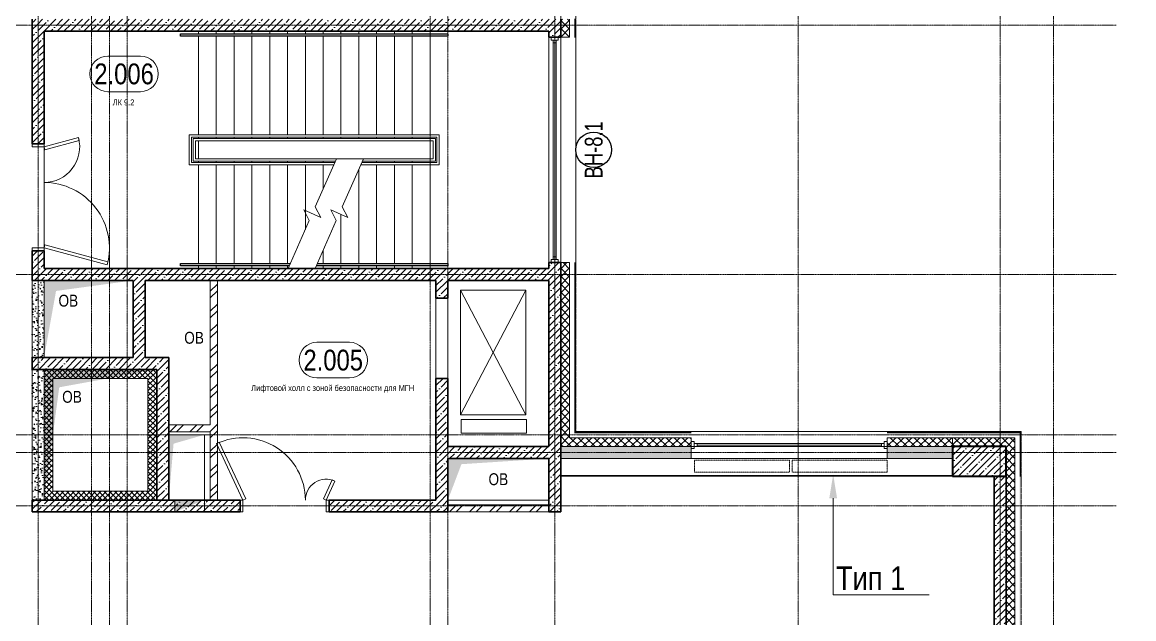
# Model space of a CAD drawing. Header units: millimetres. Extents: x -231292 to 573618, y -153144 to 564035.
# Drawn here: x 20016 to 38734, y 36830 to 46880 of the extents above; entities that cross this region are included whole.
import ezdxf
from ezdxf import colors
from ezdxf.entities.mleader import LeaderData, LeaderLine
from ezdxf.enums import TextEntityAlignment as Align
from ezdxf.math import Vec2, Vec3

# ---------------------------------------------------------------- set-up
doc = ezdxf.new("R2010")
doc.units = ezdxf.units.MM
for name, pattern in [('CENTER2', [28.575, 19.05, -3.175, 3.175, -3.175]), ('DASHED', [19.05, 12.7, -6.35]), ('HIDDEN2', [4.7625, 3.175, -1.5875])]:
    doc.linetypes.add(name, pattern=pattern)
doc.layers.get('0').update_dxf_attribs({"color": 250})
doc.layers.get('Defpoints').update_dxf_attribs({"color": 250})
for name, color, linetype, lineweight in [('A-Wall-Open', 250, 'Continuous', 5), ('A-Wall_Материал_Газоблок_Контур', 250, 'Continuous', 0), ('АР_Area', 250, 'Continuous', 5), ('АР_Витраж марка', 250, 'Continuous', 9), ('АР_Двери', 250, 'Continuous', 9), ('АР_Колонны', 250, 'Continuous', 35), ('АР_Окна', 250, 'Continuous', 5), ('АР_Отопительные приборы', 250, 'HIDDEN2', 0), ('АР_Стены ЖБ', 250, 'Continuous', 35), ('АР_Стены кирпич', 250, 'Continuous', 20), ('АР_Стены ПЕНОблок', 250, 'Continuous', 20), ('АР_Утеплитель', 250, 'Continuous', 0), ('АР_Ф_ЛК', 250, 'Continuous', 5), ('АР_Штриховка', 250, 'Continuous', 0), ('Зашивка радиаторов тип 1 (фанера и МДФ)', 250, 'Continuous', 0), ('КМ_Фахверки', 250, 'Continuous', 80), ('ОВ_Шахты', 250, 'Continuous', 5), ('Размеры зашивки ГКЛ', 250, 'Continuous', 0), ('РД_Оси_100', 250, 'Continuous', 0), ('ТХ_Оборудование', 250, 'Continuous', 9)]:
    doc.layers.add(name, color=color, linetype=linetype, lineweight=lineweight)
doc.layers.add('АР_Делит', color=250, linetype='Continuous', lineweight=0, plot=False)
doc.layers.add('РД_Витраж_проем', color=250, linetype='Continuous', lineweight=0, plot=False)
doc.styles.add('Arial_09', font='ARIALN.TTF', dxfattribs={"width": 0.9})
doc.styles.add('style1', font='ARIALN.TTF')
pattern_1 = [(45, (8883.4, 13229.69), (-112.2532, 112.2532), []), (45, (8995.66, 13229.69), (-112.2532, 112.2532), [198.4375, -39.6875, 0, -39.6875])]
pattern_2 = [(45, (8883.4, 13229.69), (-112.2532, 112.2532), []), (45, (8995.66, 13229.69), (-112.2532, 112.2532), [198.4375, -39.6875, 0, -39.6875])]

# ---------------------------------------------------------------- blocks, each defined once
blk = doc.blocks.new('СОШ_2200_АР_ОСИ_М100_28.05.24')
at = {"layer": 'АР_Делит', "color": 5, "linetype": 'DASHED'}
blk.add_lwpolyline([(114955, 135155), (114955, -355), (93595.036, -355), (93595.036, 13855), (94145, 13855), (94145, 68320), (66055, 68320), (66055, 13857.73), (83455, 13857.73), (83455, -355), (45245, -355), (45245, 13145), (44695, 13145), (44695, 26755), (45245, 26755), (45245, 68320), (20455, 68320), (20455, 26755), (27955, 26755), (27955, 13145), (-355, 13145), (-355, 100855)], dxfattribs=at)
at = {"layer": 'РД_Оси_100', "linetype": 'CENTER2'}
for p, q in [((20100, -6155), (20100, 139938.679)), ((27600, -6155), (27600, 139938.679)), ((29555, 33600), (-5954.958, 33600)), ((29555, 29400), (-5954.958, 29400))]:
    blk.add_line(p, q, dxfattribs=at)
at = {"layer": 'РД_Оси_100', "color": 1, "linetype": 'CENTER2'}
blk.add_line((24200, -6155), (24200, 139938.679), dxfattribs=at)
at = {"layer": 'РД_Оси_100', "linetype": 'CENTER2'}
for points in [[(11400, 139938.679), (11400, -6155)], [(12000.12, -6155), (12300, -5755), (12300, 139538.679), (12000, 139938.679)], [(12600, -6155), (12600, 139938.679)], [(13200, -6155), (12900, -5755), (12900, 139538.679), (13220.167, 139939.357)], [(17850, 139938.679), (18000, 139538.679), (18000, -6194.092)], [(18300, -6196.31), (18300, 139538.679), (18450, 139938.679)], [(28500, -6155), (28500, 139938.679)], [(29555, 26700), (-5454.958, 26700), (-5954.958, 26850)], [(29555, 26400), (-5454.958, 26400), (-5954.958, 26250)], [(29555, 25500), (-5954.958, 25500)]]:
    blk.add_lwpolyline(points, dxfattribs=at)
blk = doc.blocks.new('otv')
at = {"linetype": 'Continuous'}
blk.add_lwpolyline([(0, -1), (0, 0), (1, 0), (1, -1)], close=True, dxfattribs=at)
blk.add_solid([(0, -1), (0, 0), (0.1346, -0.1366), (1, 0)], dxfattribs=at)
blk = doc.blocks.new('otv_в_стене')
at = {"linetype": 'Continuous'}
blk.add_lwpolyline([(0, -1), (0, 0), (1, 0), (1, -1)], close=True, dxfattribs=at)
blk.add_solid([(0, -1), (0, 0), (0.5, -0.5), (1, 0)], dxfattribs=at)
blk = doc.blocks.new('MOK-МаркаПом_овал_ареал')
for p, q in [((-2.75, 3), (2.75, 3)), ((-2.75, -3), (2.75, -3))]:
    blk.add_line(p, q)
for centre, radius, start, end in [((-2.75, 0), 3, 90, 270), ((2.75, 0), 3, 270, 90), ((-3.75, 0), 3.5, 0, 0.001)]:
    blk.add_arc(centre, radius, start, end)
at = {"color": 0, "style": 'style1'}
blk.add_attdef('АР-ПОМЕЩЕНИЕ:НОМЕР', text='', height=3.5, dxfattribs=at).set_placement((0, 0), align=Align.MIDDLE)
at = {"layer": 'Defpoints', "color": 2, "style": 'style1'}
blk.add_attdef('АР-ПОМЕЩЕНИЕ:НАИМЕНОВАНИЕ', text='', height=1, dxfattribs=at).set_placement((-0.09, -4.81), align=Align.MIDDLE)
blk = doc.blocks.new('МаркаВитража1')
at = {"layer": 'Defpoints'}
blk.add_circle((0, 0), 3, dxfattribs=at)
at = {"color": 0, "linetype": 'ByBlock', "lineweight": -2, "style": 'Arial_09', "width": 0.9}
blk.add_attdef('АР-ОКНО:НАИМЕНОВАНИЕ', text='', height=3, dxfattribs=at).set_placement((0, 0), align=Align.MIDDLE)

msp = doc.modelspace()

# ---------------------------------------------------------------- hatches: boundary and pattern name
at = {"layer": 'АР_Штриховка', "linetype": 'Continuous', "lineweight": 5}
h = msp.add_hatch(dxfattribs=at)
h.set_pattern_fill('ANSI35', color=256, scale=25, style=0)
h.set_pattern_definition(pattern_1)
h.paths.add_polyline_path([(20183.403, 42529.686), (20383.403, 42729.686), (20383.403, 43029.686), (20183.403, 43029.686)], flags=0)
h.paths.add_polyline_path([(20183.403, 44829.686), (20383.403, 44829.686), (20383.403, 46729.686), (20183.403, 46929.686)], flags=0)
h = msp.add_hatch(dxfattribs=at)
h.set_pattern_fill('ANSI35', color=256, scale=25, angle=-360, style=0)
h.set_pattern_definition([(45, (8883.4, 13229.69), (-112.2532, 112.2532), []), (45, (8995.66, 13229.69), (-112.2532, 112.2532), [198.4375, -39.6875, 0, -39.6875])])
h.paths.add_polyline_path([(20183.403, 46929.686), (20383.403, 46729.686), (28883.403, 46729.686), (29083.403, 46929.686)], flags=0)
h = msp.add_hatch(dxfattribs=at)
h.set_pattern_fill('ANSI35', color=256, scale=25, style=0)
h.set_pattern_definition([(45, (8883.4, 13229.69), (-112.2532, 112.2532), []), (45, (8995.66, 13229.69), (-112.2532, 112.2532), [198.4375, -39.6875, 0, -39.6875])])
h.paths.add_polyline_path([(28883.403, 42729.686), (28933.403, 42596.353), (29083.403, 42529.686), (29083.403, 42829.686), (28883.403, 42829.686)], flags=0)
h.paths.add_polyline_path([(28883.403, 46629.686), (29083.403, 46629.686), (29083.403, 46929.686), (28883.403, 46729.686)], flags=0)
h.paths.add_polyline_path([(28883.403, 38629.686), (29083.403, 38629.686), (29083.403, 39529.686), (28933.403, 39596.353), (28883.403, 39529.686)], flags=0)
h.paths.add_polyline_path([(28883.403, 39729.686), (28933.403, 39596.353), (29083.403, 39529.686), (29083.403, 42529.686), (28933.403, 42596.353), (28883.403, 42529.686)], flags=0)
at = {"layer": 'АР_Штриховка', "linetype": 'Continuous', "lineweight": 0}
h = msp.add_hatch(dxfattribs=at)
h.set_pattern_fill('ANSI37', color=256, scale=30, angle=-360, style=0)
h.set_pattern_definition([(45, (8883.4, 13229.69), (-67.35192, 67.35192), []), (135, (8883.4, 13229.69), (-67.35192, -67.35192), [])])
h.paths.add_polyline_path([(29233.403, 46929.686), (29083.403, 46929.686), (29083.403, 46629.686), (29233.403, 46629.686)], flags=0)
h.paths.add_polyline_path([(29233.403, 42829.686), (29083.403, 42829.686), (29083.403, 39729.686), (29233.403, 39879.686)], flags=0)
h = msp.add_hatch(dxfattribs=at)
h.set_pattern_fill('_U', color=256, angle=-360, style=0, pattern_type=0)
h.set_pattern_definition([(7e-12, (8883.4027, 13229.6861), (-4e-17, 1), [])])
h.paths.add_polyline_path([(29338.403, 46929.686), (29313.403, 46929.686), (29313.403, 46629.686), (29338.403, 46629.686)], flags=0)
h.paths.add_polyline_path([(29338.403, 42829.686), (29313.403, 42829.686), (29313.403, 39959.686), (29338.403, 39984.686)], flags=0)
at = {"layer": 'АР_Штриховка', "linetype": 'Continuous', "lineweight": 5}
h = msp.add_hatch(dxfattribs=at)
h.set_pattern_fill('ANSI35', color=256, scale=25, style=0)
h.set_pattern_definition(pattern_2)
h.paths.add_polyline_path([(27183.403, 42729.686), (27116.736, 42579.686), (27183.403, 42529.686), (28883.403, 42529.686), (28933.403, 42596.353), (28883.403, 42729.686)], flags=0)
h.paths.add_polyline_path([(20383.403, 42729.686), (20183.403, 42529.686), (21883.403, 42529.686), (21950.069, 42579.686), (21883.403, 42729.686)], flags=0)
h.paths.add_polyline_path([(21883.403, 42729.686), (21950.069, 42579.686), (22083.403, 42529.686), (26983.403, 42529.686), (27116.736, 42579.686), (27183.403, 42729.686)], flags=0)
at = {"layer": 'АР_Штриховка', "linetype": 'Continuous', "lineweight": 0}
h = msp.add_hatch(dxfattribs=at)
h.set_pattern_fill('AR-CONC', color=256, angle=45, style=0)
h.set_pattern_definition([(95, (8883.4, 13229.69), (140.09465, 117.5534), [19.05, -209.55]), (40, (8883.4, 13229.69), (-160.0185, 110.1767), [15.24, -167.6406]), (145.45144, (8895.08, 13239.48), (-19.9238, 227.7301), [16.19, -178.0902]), (91.1842, (8847.48, 13265.6), (221.4102, 161.9534), [28.575, -314.325]), (141.6356, (8865.93, 13279.1), (-7.0866, 342.8268), [24.285, -267.1356]), (36.1842, (8847.48, 13265.6), (-7.0866, 342.8268), [22.86, -251.4597]), (66, (8874.42, 13274.59), (179.52, 34.89515), [19.05, -209.55]), (11, (8874.42, 13274.59), (-86.5399, 173.9412), [15.24, -167.64]), (116.45145, (8889.38, 13277.5), (92.9801, 208.8363), [16.19, -178.0899]), (82.5, (8883.4, 13229.686), (-57.60547, 61.97341), [0, -165.608, 0, -170.18, 0, -168.275]), (52.5, (8883.4, 13229.69), (-23.58973, 118.087), [0, -97.028, 0, -161.798, 0, -64.135]), (12.5, (8843.35, 13189.634), (99.92786, 91.8262), [0, -63.5, 0, -198.12, 0, -262.89]), (2.5, (8825.39, 13171.67), (86.7639, 122.7224), [0, -82.55, 0, -131.572, 0, -186.69])])
h.paths.add_polyline_path([(20183.403, 41229.686), (20383.403, 41229.686), (20383.403, 42529.686), (20183.403, 42529.686)], flags=0)
at = {"layer": 'АР_Штриховка', "linetype": 'Continuous', "lineweight": 5}
h = msp.add_hatch(dxfattribs=at)
h.set_pattern_fill('ANSI35', color=256, scale=25, angle=-360, style=0)
h.set_pattern_definition(pattern_2)
h.paths.add_polyline_path([(22083.403, 42529.686), (21950.069, 42579.686), (21883.403, 42529.686), (21883.403, 41229.686), (21950.069, 41179.686), (22083.403, 41229.686)], flags=0)
at = {"layer": 'АР_Штриховка', "linetype": 'Continuous', "lineweight": 0}
h = msp.add_hatch(dxfattribs=at)
h.set_pattern_fill('ANSI32', color=256, scale=25, angle=-360, style=0)
h.set_pattern_definition([(45, (8883.4, 13229.69), (-168.3798, 168.3798), []), (45, (8995.66, 13229.69), (-168.3798, 168.3798), [])])
h.paths.add_polyline_path([(23303.403, 42529.686), (23183.403, 42529.686), (23183.403, 40099.686), (23213.403, 40019.686), (23303.403, 39979.686)], flags=0)
h.paths.add_polyline_path([(23303.403, 39979.686), (23213.403, 40019.686), (23183.403, 39979.686), (23183.403, 38829.686), (23303.403, 38829.686)], flags=0)
at = {"layer": 'АР_Штриховка', "linetype": 'Continuous', "lineweight": 5}
h = msp.add_hatch(dxfattribs=at)
h.set_pattern_fill('ANSI35', color=256, scale=25, style=0)
h.set_pattern_definition([(45, (8883.4, 13229.69), (-112.2532, 112.2532), []), (45, (8995.66, 13229.69), (-112.2532, 112.2532), [198.4375, -39.6875, 0, -39.6875])])
h.paths.add_polyline_path([(26983.403, 38829.686), (27183.403, 38629.686), (27183.403, 39529.686), (27133.403, 39596.353), (26983.403, 39529.686)], flags=0)
h.paths.add_polyline_path([(26983.403, 39529.686), (27133.403, 39596.353), (27183.403, 39729.686), (27183.403, 40879.686), (26983.403, 40879.686)], flags=0)
h.paths.add_polyline_path([(26983.403, 42229.686), (27183.403, 42229.686), (27183.403, 42529.686), (27116.736, 42579.686), (26983.403, 42529.686)], flags=0)
h = msp.add_hatch(dxfattribs=at)
h.set_pattern_fill('ANSI35', color=256, scale=25, angle=-360, style=0)
h.set_pattern_definition([(45, (8883.4, 13229.69), (-112.2532, 112.2532), []), (45, (8995.66, 13229.69), (-112.2532, 112.2532), [198.4375, -39.6875, 0, -39.6875])])
h.paths.add_polyline_path([(20183.403, 41229.686), (20183.403, 41029.686), (21883.403, 41029.686), (21950.069, 41179.686), (21883.403, 41229.686)], flags=0)
h.paths.add_polyline_path([(22083.403, 41229.686), (21950.069, 41179.686), (21883.403, 41029.686), (22283.403, 41029.686), (22483.403, 41229.686)], flags=0)
h = msp.add_hatch(dxfattribs=at)
h.set_pattern_fill('ANSI35', color=256, scale=25, angle=-360, style=0)
h.set_pattern_definition(pattern_2)
h.paths.add_polyline_path([(22483.403, 41229.686), (22283.403, 41029.686), (22283.403, 38829.686), (22483.403, 38829.686)], flags=0)
at = {"layer": 'АР_Штриховка', "linetype": 'Continuous', "lineweight": 0}
h = msp.add_hatch(dxfattribs=at)
h.set_pattern_fill('AR-CONC', color=256, angle=45, style=0)
h.set_pattern_definition([(95, (8883.4, 13229.69), (140.09465, 117.5534), [19.05, -209.55]), (40, (8883.4, 13229.69), (-160.0185, 110.1767), [15.24, -167.6406]), (145.45144, (8895.08, 13239.48), (-19.9238, 227.7301), [16.19, -178.0902]), (91.1842, (8847.48, 13265.6), (221.4102, 161.9534), [28.575, -314.325]), (141.6356, (8865.93, 13279.1), (-7.0866, 342.8268), [24.285, -267.1356]), (36.1842, (8847.48, 13265.6), (-7.0866, 342.8268), [22.86, -251.4597]), (66, (8874.42, 13274.59), (179.52, 34.89515), [19.05, -209.55]), (11, (8874.42, 13274.59), (-86.5399, 173.9412), [15.24, -167.64]), (116.45145, (8889.38, 13277.5), (92.9801, 208.8363), [16.19, -178.0899]), (82.5, (8883.4, 13229.686), (-57.60547, 61.97341), [0, -165.608, 0, -170.18, 0, -168.275]), (52.5, (8883.4, 13229.69), (-23.58973, 118.087), [0, -97.028, 0, -161.798, 0, -64.135]), (12.5, (8843.35, 13189.634), (99.92786, 91.8262), [0, -63.5, 0, -198.12, 0, -262.89]), (2.5, (8825.39, 13171.67), (86.7639, 122.7224), [0, -82.55, 0, -131.572, 0, -186.69])])
h.paths.add_polyline_path([(20183.403, 38829.686), (20383.403, 38829.686), (20383.403, 41029.686), (20183.403, 41029.686)], flags=0)
h = msp.add_hatch(dxfattribs=at)
h.set_pattern_fill('ANSI37', color=256, scale=20, angle=-360, style=0)
h.set_pattern_definition([(45, (8883.4, 13229.686), (-44.90128, 44.90128), []), (135, (8883.4, 13229.686), (-44.90128, -44.90128), [])])
h.paths.add_polyline_path([(20533.403, 40879.686), (20383.403, 41029.686), (20383.403, 38829.686), (20533.403, 38979.686)], flags=0)
h = msp.add_hatch(dxfattribs=at)
h.set_pattern_fill('ANSI37', color=256, scale=20, angle=-359.9999999, style=0)
h.set_pattern_definition([(45, (8883.4, 13229.686), (-44.90128, 44.90128), []), (135, (8883.4, 13229.686), (-44.90128, -44.90128), [])])
h.paths.add_polyline_path([(20383.403, 41029.686), (20533.403, 40879.686), (22133.403, 40879.686), (22283.403, 41029.686)], flags=0)
h = msp.add_hatch(dxfattribs=at)
h.set_pattern_fill('ANSI37', color=256, scale=20, style=0)
h.set_pattern_definition([(45, (8883.4, 13229.686), (-44.90128, 44.90128), []), (135, (8883.4, 13229.686), (-44.90128, -44.90128), [])])
h.paths.add_polyline_path([(22133.403, 38979.686), (22283.403, 38829.686), (22283.403, 41029.686), (22133.403, 40879.686)], flags=0)
h = msp.add_hatch(dxfattribs=at)
h.set_pattern_fill('ANSI32', color=256, scale=25, angle=-360, style=0)
h.set_pattern_definition([(45, (8883.4, 13229.69), (-168.3798, 168.3798), []), (45, (8995.66, 13229.69), (-168.3798, 168.3798), [])])
h.paths.add_polyline_path([(22483.403, 40099.686), (22483.403, 39979.686), (23183.403, 39979.686), (23213.403, 40019.686), (23183.403, 40099.686)], flags=0)
h = msp.add_hatch(dxfattribs=at)
h.set_pattern_fill('ANSI37', color=256, scale=30, style=0)
h.set_pattern_definition([(45, (8883.4, 13229.69), (-67.35192, 67.35192), []), (135, (8883.4, 13229.69), (-67.35192, -67.35192), [])])
h.paths.add_polyline_path([(29233.403, 39879.686), (29083.403, 39729.686), (31283.401, 39729.686), (31283.401, 39879.686)], flags=0)
h.paths.add_polyline_path([(34583.401, 39879.686), (34583.401, 39729.686), (35683.403, 39729.686), (35683.403, 39879.686)], flags=0)
h = msp.add_hatch(dxfattribs=at)
h.set_pattern_fill('_U', color=256, style=0, pattern_type=0)
h.set_pattern_definition([(360, (8883.4027, 13229.6861), (1e-13, 1), [])])
h.paths.add_polyline_path([(29338.403, 39984.686), (29313.403, 39959.686), (31283.401, 39959.686), (31283.401, 39984.686)], flags=0)
h.paths.add_polyline_path([(34583.401, 39984.686), (34583.401, 39959.686), (35683.403, 39959.686), (35683.403, 39984.686)], flags=0)
h = msp.add_hatch(dxfattribs=at)
h.set_pattern_fill('_U', color=256, angle=-360, style=0, pattern_type=0)
h.set_pattern_definition([(9e-13, (8883.4027, 13229.6861), (-2e-14, 1), [])])
h.paths.add_polyline_path([(35683.403, 39984.686), (35683.403, 39959.686), (36813.403, 39959.686), (36838.403, 39984.686)], flags=0)
h = msp.add_hatch(dxfattribs=at)
h.set_pattern_fill('ANSI37', color=256, scale=30, angle=-360, style=0)
h.set_pattern_definition([(45, (8883.4, 13229.69), (-67.35192, 67.35192), []), (135, (8883.4, 13229.69), (-67.35192, -67.35192), [])])
h.paths.add_polyline_path([(35683.403, 39879.686), (35683.403, 39729.686), (36583.403, 39729.686), (36733.403, 39879.686)], flags=0)
h = msp.add_hatch(dxfattribs=at)
h.set_pattern_fill('ANSI37', color=256, scale=30, angle=-360, style=0)
h.set_pattern_definition([(45, (8883.4, 13229.69), (-67.35192, 67.35192), []), (135, (8883.4, 13229.69), (-67.35192, -67.35192), [])])
h.paths.add_polyline_path([(36733.403, 39879.686), (36583.403, 39729.686), (36583.403, 39229.686), (36733.403, 39229.686)], flags=0)
h = msp.add_hatch(dxfattribs=at)
h.set_pattern_fill('_U', color=256, angle=-360, style=0, pattern_type=0)
h.set_pattern_definition([(360, (8883.4027, 13229.6861), (-1e-17, 1), [])])
h.paths.add_polyline_path([(36838.403, 39984.686), (36813.403, 39959.686), (36813.403, 39229.686), (36838.403, 39229.686)], flags=0)
at = {"layer": 'АР_Штриховка', "linetype": 'Continuous', "lineweight": 5}
h = msp.add_hatch(dxfattribs=at)
h.set_pattern_fill('ANSI35', color=256, scale=25, style=0)
h.set_pattern_definition(pattern_2)
h.paths.add_polyline_path([(27183.403, 39729.686), (27133.403, 39596.353), (27183.403, 39529.686), (28883.403, 39529.686), (28933.403, 39596.353), (28883.403, 39729.686)], flags=0)
at = {"layer": 'АР_Штриховка', "linetype": 'Continuous', "lineweight": 0}
h = msp.add_hatch(dxfattribs=at)
h.set_pattern_fill('AR-CONC', color=256, style=0)
h.set_pattern_definition([(50, (8883.4, 13229.69), (182.18467, -15.9391), [19.05, -209.55]), (355, (8883.4, 13229.69), (-35.2434, 191.0568), [15.24, -167.6406]), (100.45144, (8898.58, 13228.36), (146.94125, 175.11775), [16.19, -178.0902]), (46.1842, (8883.4, 13280.49), (271.079, -42.0423), [28.575, -314.325]), (96.63556, (8906, 13276.98), (237.4041, 247.4261), [24.285, -267.1356]), (351.18415, (8883.4, 13280.5), (237.4041, 247.4261), [22.86, -251.4597]), (21, (8908.8, 13267.79), (151.6144, -102.2652), [19.05, -209.55]), (326, (8908.8, 13267.79), (61.802, 184.188), [15.24, -167.64]), (71.45144, (8921.44, 13259.26), (213.4164, 81.9228), [16.19, -178.0899]), (37.5, (8883.4, 13229.686), (3.0886, 84.55504), [0, -165.608, 0, -170.18, 0, -168.275]), (7.5, (8883.4, 13229.69), (66.81966, 100.18057), [0, -97.028, 0, -161.798, 0, -64.135]), (327.5, (8826.76, 13229.686), (135.5906, -5.72874), [0, -63.5, 0, -198.12, 0, -262.89]), (317.5, (8801.36, 13229.69), (148.1292, 25.4265), [0, -82.55, 0, -131.572, 0, -186.69])])
h.paths.add_polyline_path([(29083.403, 39729.686), (29083.403, 39529.686), (31283.401, 39529.686), (31283.401, 39729.686)], flags=0)
h.paths.add_polyline_path([(34583.401, 39729.686), (34583.401, 39529.686), (35683.403, 39529.686), (35683.403, 39729.686)], flags=0)
at = {"layer": 'АР_Штриховка', "linetype": 'Continuous', "lineweight": 5}
h = msp.add_hatch(dxfattribs=at)
h.set_pattern_fill('ANSI35', color=256, scale=25, style=0)
h.set_pattern_definition(pattern_1)
h.paths.add_polyline_path([(36583.403, 39229.686), (36583.403, 39729.686), (35683.403, 39729.686), (35683.403, 39229.686)], flags=0)
h = msp.add_hatch(dxfattribs=at)
h.set_pattern_fill('ANSI35', color=256, scale=25, angle=-360, style=0)
h.set_pattern_definition(pattern_2)
h.paths.add_polyline_path([(36583.403, 39229.686), (36383.403, 39229.686), (36383.403, 34929.686), (36583.403, 34929.686)], flags=0)
at = {"layer": 'АР_Штриховка', "linetype": 'Continuous', "lineweight": 0}
h = msp.add_hatch(dxfattribs=at)
h.set_pattern_fill('ANSI37', color=256, scale=30, angle=-360, style=0)
h.set_pattern_definition([(45, (8883.4, 13229.69), (-67.35192, 67.35192), []), (135, (8883.4, 13229.69), (-67.35192, -67.35192), [])])
h.paths.add_polyline_path([(36733.403, 39229.686), (36583.403, 39229.686), (36583.403, 26629.686), (36733.403, 26479.686)], flags=0)
h = msp.add_hatch(dxfattribs=at)
h.set_pattern_fill('_U', color=256, angle=-360, style=0, pattern_type=0)
h.set_pattern_definition([(7e-12, (8883.4027, 13229.6861), (-1e-17, 1), [])])
h.paths.add_polyline_path([(36838.403, 39229.686), (36813.403, 39229.686), (36813.403, 26399.686), (36838.403, 26374.686)], flags=0)
h = msp.add_hatch(dxfattribs=at)
h.set_pattern_fill('ANSI37', color=256, scale=20, angle=-359.9999999, style=0)
h.set_pattern_definition([(45, (8883.4, 13229.686), (-44.90128, 44.90128), []), (135, (8883.4, 13229.686), (-44.90128, -44.90128), [])])
h.paths.add_polyline_path([(20533.403, 38979.686), (20383.403, 38829.686), (22283.403, 38829.686), (22133.403, 38979.686)], flags=0)
at = {"layer": 'АР_Штриховка', "linetype": 'Continuous', "lineweight": 5}
h = msp.add_hatch(dxfattribs=at)
h.set_pattern_fill('ANSI35', color=256, scale=25, style=0)
h.set_pattern_definition([(45, (8883.4, 13229.69), (-112.2532, 112.2532), []), (45, (8995.66, 13229.69), (-112.2532, 112.2532), [198.4375, -39.6875, 0, -39.6875])])
h.paths.add_polyline_path([(27183.403, 38629.686), (26983.403, 38829.686), (25183.403, 38829.686), (25183.403, 38629.686)], flags=0)
h.paths.add_polyline_path([(23683.403, 38629.686), (23683.403, 38829.686), (20183.403, 38829.686), (20183.403, 38629.686)], flags=0)
at = {"layer": 'АР_Штриховка', "linetype": 'Continuous', "lineweight": 0}
h = msp.add_hatch(dxfattribs=at)
h.set_pattern_fill('ANSI32', color=256, scale=25, angle=-0.0000001, style=0)
h.set_pattern_definition([(45, (8883.4, 13229.69), (-168.3798, 168.3798), []), (45, (8995.66, 13229.69), (-168.3798, 168.3798), [])])
h.paths.add_polyline_path([(27183.403, 38749.686), (27183.403, 38629.686), (28885.121, 38629.686), (28885.121, 38749.686)], flags=0)

# ---------------------------------------------------------------- linework, layer by layer
for points in [[(26883.403, 46644.686), (22683.403, 46644.686), (22683.403, 46684.686), (27183.403, 46684.686), (27183.403, 46644.686), (26883.403, 46644.686)], [(24512.021, 42774.686), (22683.403, 42774.686), (22683.403, 42814.686), (24529.651, 42814.686)], [(24984.458, 42814.686), (27183.403, 42814.686), (27183.403, 42774.686), (24966.828, 42774.686)]]:
    msp.add_lwpolyline(points)
at = {"layer": 'A-Wall-Open', "linetype": 'Continuous', "lineweight": 5}
for p, q in [((29083.403, 46629.686), (29083.403, 42829.686)), ((29338.403, 46629.686), (29338.403, 42829.686)), ((26983.403, 40879.686), (26983.403, 42229.686)), ((27183.403, 40879.686), (27183.403, 42229.686))]:
    msp.add_line(p, q, dxfattribs=at)
at = {"layer": 'A-Wall_Материал_Газоблок_Контур', "linetype": 'Continuous', "lineweight": 0}
for p, q in [((34583.401, 39984.686), (31283.401, 39984.686)), ((31283.401, 39529.686), (34583.401, 39529.686))]:
    msp.add_line(p, q, dxfattribs=at)
at = {"layer": 'АР_Двери', "linetype": 'Continuous', "lineweight": 9}
for points in [[(20962.958, 44934.978), (20975.899, 44886.681), (20396.344, 44731.39), (20383.403, 44779.686)], [(20183.403, 44779.686), (20183.403, 44829.686), (20383.403, 44829.686), (20383.403, 44779.686)], [(20183.403, 43079.686), (20183.403, 43029.686), (20383.403, 43029.686), (20383.403, 43079.686)], [(20383.403, 43079.686), (20396.344, 43127.982), (21458.862, 42843.281), (21445.921, 42794.985)], [(23733.403, 38829.686), (23778.718, 38850.817), (23334.969, 39802.44), (23289.654, 39781.309)], [(25281.319, 39146.894), (25236.004, 39168.025), (25088.087, 38850.817), (25133.403, 38829.686)], [(23733.403, 38629.686), (23683.403, 38629.686), (23683.403, 38829.686), (23733.403, 38829.686)], [(25133.403, 38629.686), (25183.403, 38629.686), (25183.403, 38829.686), (25133.403, 38829.686)]]:
    msp.add_lwpolyline(points, close=True, dxfattribs=at)
for centre, radius, start, end in [((20383.403, 44779.686), 600, 270, 15), ((23733.403, 38829.686), 1050, 359.9999994, 114.9999994)]:
    msp.add_arc(centre, radius, start, end, dxfattribs=at)
at = {"layer": 'АР_Двери', "linetype": 'Continuous', "lineweight": 9, "extrusion": (0, 0, -1)}
for centre, radius, start, end in [((-20383.403, 43079.686), 1100, 90, 195), ((-25133.403, 38829.686), 350, 0.0000006, 115.0000006)]:
    msp.add_arc(centre, radius, start, end, dxfattribs=at)
at = {"layer": 'АР_Делит'}
msp.add_lwpolyline([(20383.403, 46729.686), (28883.403, 46729.686), (28883.403, 42729.686), (20383.403, 42729.686)], close=True, dxfattribs=at)
at = {"layer": 'АР_Колонны', "linetype": 'HIDDEN2', "lineweight": 25}
for p, q in [((35683.403, 39729.686), (36583.403, 39729.686)), ((35683.403, 39229.686), (35683.403, 39729.686)), ((36583.403, 39729.686), (36583.403, 39229.686)), ((36583.403, 39229.686), (35683.403, 39229.686))]:
    msp.add_line(p, q, dxfattribs=at)
at = {"layer": 'АР_Колонны', "linetype": 'Continuous', "lineweight": 35}
for p, q in [((35683.403, 39229.686), (35683.403, 39729.686)), ((35683.403, 39729.686), (36583.403, 39729.686)), ((36583.403, 39229.686), (36583.403, 39729.686)), ((35683.403, 39229.686), (36583.403, 39229.686))]:
    msp.add_line(p, q, dxfattribs=at)
at = {"layer": 'АР_Окна', "linetype": 'Continuous', "lineweight": 5}
for p, q in [((28883.403, 46629.686), (28883.403, 42829.686)), ((29083.403, 46629.686), (29083.403, 42829.686)), ((28958.403, 46529.686), (29008.403, 46529.686)), ((28983.403, 46529.686), (28983.403, 42929.686)), ((28958.403, 42929.686), (29008.403, 42929.686)), ((31283.401, 39984.686), (34583.401, 39984.686)), ((31383.401, 39732.186), (31383.401, 39782.186)), ((31383.401, 39757.186), (34483.401, 39757.186)), ((34483.401, 39732.186), (34483.401, 39782.186)), ((31283.401, 39529.686), (34583.401, 39529.686))]:
    msp.add_line(p, q, dxfattribs=at)
for points in [[(29043.403, 46579.686), (29043.403, 46629.686), (28923.403, 46629.686), (28923.403, 46579.686)], [(28958.403, 46579.686), (29008.403, 46579.686), (29008.403, 42879.686), (28958.403, 42879.686)], [(29043.403, 42879.686), (29043.403, 42829.686), (28923.403, 42829.686), (28923.403, 42879.686)], [(31333.401, 39817.186), (31283.401, 39817.186), (31283.401, 39697.186), (31333.401, 39697.186)], [(31333.401, 39732.186), (31333.401, 39782.186), (34533.401, 39782.186), (34533.401, 39732.186)], [(34533.401, 39817.186), (34583.401, 39817.186), (34583.401, 39697.186), (34533.401, 39697.186)]]:
    msp.add_lwpolyline(points, close=True, dxfattribs=at)
at = {"layer": 'АР_Отопительные приборы'}
for points in [[(31337.209, 39499.686), (32937.209, 39499.686), (32937.209, 39299.686), (31337.209, 39299.686)], [(32983.86, 39499.686), (34583.86, 39499.686), (34583.86, 39299.686), (32983.86, 39299.686)]]:
    msp.add_lwpolyline(points, close=True, dxfattribs=at)
at = {"layer": 'АР_Стены ЖБ', "linetype": 'Continuous', "lineweight": 35}
for p, q in [((20183.403, 46929.686), (20183.403, 44829.686)), ((29083.403, 46629.686), (29083.403, 46929.686)), ((20383.403, 44829.686), (20383.403, 46729.686)), ((20383.403, 46729.686), (28883.403, 46729.686)), ((28883.403, 46729.686), (28883.403, 46629.686)), ((28883.403, 46629.686), (29083.403, 46629.686)), ((20183.403, 44829.686), (20383.403, 44829.686)), ((20383.403, 43029.686), (20183.403, 43029.686)), ((20183.403, 43029.686), (20183.403, 42529.686)), ((20383.403, 42729.686), (20383.403, 43029.686)), ((20383.403, 42729.686), (28883.403, 42729.686)), ((29083.403, 42829.686), (28883.403, 42829.686)), ((28883.403, 42829.686), (28883.403, 42729.686)), ((29083.403, 42529.686), (29083.403, 42829.686)), ((20183.403, 42529.686), (21883.403, 42529.686)), ((21883.403, 42529.686), (21883.403, 41229.686)), ((22083.403, 42529.686), (26983.403, 42529.686)), ((22083.403, 41229.686), (22083.403, 42529.686)), ((26983.403, 42529.686), (26983.403, 42229.686)), ((27183.403, 42529.686), (28883.403, 42529.686)), ((27183.403, 42229.686), (27183.403, 42529.686)), ((28883.403, 42529.686), (28883.403, 39729.686)), ((29083.403, 39529.686), (29083.403, 42529.686)), ((26983.403, 42229.686), (27183.403, 42229.686)), ((20183.403, 41229.686), (20183.403, 41029.686)), ((21883.403, 41229.686), (20183.403, 41229.686)), ((22483.403, 41229.686), (22083.403, 41229.686)), ((22483.403, 38829.686), (22483.403, 41229.686)), ((20183.403, 41029.686), (22283.403, 41029.686)), ((22283.403, 41029.686), (22283.403, 38829.686)), ((27183.403, 40879.686), (26983.403, 40879.686)), ((26983.403, 38829.686), (26983.403, 40879.686)), ((27183.403, 39729.686), (27183.403, 40879.686)), ((28883.403, 39729.686), (27183.403, 39729.686)), ((27183.403, 38629.686), (27183.403, 39529.686)), ((27183.403, 39529.686), (28883.403, 39529.686)), ((28883.403, 39529.686), (28883.403, 38629.686)), ((29083.403, 38629.686), (29083.403, 39529.686)), ((36583.403, 39229.686), (36383.403, 39229.686)), ((36383.403, 39229.686), (36383.403, 34929.686)), ((36583.403, 34929.686), (36583.403, 39229.686)), ((23683.403, 38829.686), (20183.403, 38829.686)), ((20183.403, 38829.686), (20183.403, 38629.686)), ((22283.403, 38829.686), (22483.403, 38829.686)), ((23683.403, 38629.686), (23683.403, 38829.686)), ((26983.403, 38829.686), (25183.403, 38829.686)), ((25183.403, 38829.686), (25183.403, 38629.686)), ((20183.403, 38629.686), (23683.403, 38629.686)), ((25183.403, 38629.686), (27183.403, 38629.686)), ((28883.403, 38629.686), (29083.403, 38629.686))]:
    msp.add_line(p, q, dxfattribs=at)
at = {"layer": 'АР_Стены ЖБ', "linetype": 'Continuous', "lineweight": 40}
for p, q in [((36583.403, 39729.686), (35683.403, 39729.686)), ((35683.403, 39729.686), (35683.403, 39229.686)), ((36583.403, 39229.686), (36583.403, 39729.686)), ((35683.403, 39229.686), (36583.403, 39229.686))]:
    msp.add_line(p, q, dxfattribs=at)
at = {"layer": 'АР_Стены кирпич', "linetype": 'Continuous', "lineweight": 20}
for p, q in [((23303.403, 42529.686), (23183.403, 42529.686)), ((23183.403, 42529.686), (23183.403, 40099.686)), ((23303.403, 38829.686), (23303.403, 42529.686)), ((22483.403, 40099.686), (22483.403, 39979.686)), ((23183.403, 40099.686), (22483.403, 40099.686)), ((22483.403, 39979.686), (23183.403, 39979.686)), ((23183.403, 39979.686), (23183.403, 38829.686)), ((23183.403, 38829.686), (23303.403, 38829.686)), ((27183.403, 38749.686), (27183.403, 38629.686)), ((28885.121, 38749.686), (27183.403, 38749.686)), ((28885.121, 38629.686), (28885.121, 38749.686)), ((27183.403, 38629.686), (28885.121, 38629.686))]:
    msp.add_line(p, q, dxfattribs=at)
at = {"layer": 'АР_Стены ПЕНОблок', "linetype": 'Continuous', "lineweight": 20}
for p, q in [((20383.403, 42529.686), (20183.403, 42529.686)), ((20183.403, 42529.686), (20183.403, 41229.686)), ((20383.403, 41229.686), (20383.403, 42529.686)), ((20183.403, 41229.686), (20383.403, 41229.686)), ((20383.403, 41029.686), (20183.403, 41029.686)), ((20183.403, 41029.686), (20183.403, 38829.686)), ((20383.403, 38829.686), (20383.403, 41029.686)), ((29083.403, 39729.686), (29083.403, 39529.686)), ((31283.401, 39729.686), (29083.403, 39729.686)), ((31283.401, 39529.686), (31283.401, 39729.686)), ((34583.401, 39729.686), (34583.401, 39529.686)), ((35683.403, 39729.686), (34583.401, 39729.686)), ((35683.403, 39529.686), (35683.403, 39729.686)), ((29083.403, 39529.686), (31283.401, 39529.686)), ((34583.401, 39529.686), (35683.403, 39529.686)), ((20183.403, 38829.686), (20383.403, 38829.686))]:
    msp.add_line(p, q, dxfattribs=at)
at = {"layer": 'АР_Утеплитель', "linetype": 'Continuous', "lineweight": 0}
for p, q in [((29083.403, 46929.686), (29083.403, 46629.686)), ((29233.403, 46629.686), (29233.403, 46929.686)), ((29083.403, 46629.686), (29233.403, 46629.686)), ((29233.403, 42829.686), (29083.403, 42829.686)), ((29083.403, 42829.686), (29083.403, 39729.686)), ((29233.403, 39879.686), (29233.403, 42829.686)), ((20383.403, 41029.686), (20383.403, 38829.686)), ((22283.403, 41029.686), (20383.403, 41029.686)), ((22283.403, 38829.686), (22283.403, 41029.686)), ((20533.403, 38979.686), (20533.403, 40879.686)), ((20533.403, 40879.686), (22133.403, 40879.686)), ((22133.403, 40879.686), (22133.403, 38979.686)), ((31283.401, 39879.686), (29233.403, 39879.686)), ((31283.401, 39729.686), (31283.401, 39879.686)), ((34583.401, 39879.686), (34583.401, 39729.686)), ((35683.403, 39879.686), (34583.401, 39879.686)), ((35683.403, 39729.686), (35683.403, 39879.686)), ((35683.403, 39879.686), (35683.403, 39729.686)), ((36733.403, 39879.686), (35683.403, 39879.686)), ((36733.403, 39229.686), (36733.403, 39879.686)), ((29083.403, 39729.686), (31283.401, 39729.686)), ((34583.401, 39729.686), (35683.403, 39729.686)), ((35683.403, 39729.686), (36583.403, 39729.686)), ((36583.403, 39729.686), (36583.403, 39229.686)), ((36583.403, 39229.686), (36583.403, 26629.686)), ((36733.403, 26479.686), (36733.403, 39229.686)), ((22133.403, 38979.686), (20533.403, 38979.686)), ((20383.403, 38829.686), (22283.403, 38829.686))]:
    msp.add_line(p, q, dxfattribs=at)
at = {"layer": 'АР_Ф_ЛК'}
for p, q in [((22983.403, 46729.686), (22983.403, 46684.686)), ((22983.403, 46644.686), (22983.403, 44984.686)), ((23283.403, 46729.686), (23283.403, 46684.686)), ((23283.403, 46644.686), (23283.403, 44984.686)), ((23583.403, 46729.686), (23583.403, 46684.686)), ((23583.403, 46644.686), (23583.403, 44984.686)), ((23883.403, 46729.686), (23883.403, 46684.686)), ((23883.403, 46644.686), (23883.403, 44984.686)), ((24183.403, 46729.686), (24183.403, 46684.686)), ((24183.403, 46644.686), (24183.403, 44984.686)), ((24483.403, 46729.686), (24483.403, 46684.686)), ((24483.403, 46644.686), (24483.403, 44984.686)), ((24783.403, 46729.686), (24783.403, 46684.686)), ((24783.403, 46644.686), (24783.403, 44984.686)), ((25083.403, 46729.686), (25083.403, 46684.686)), ((25083.403, 46644.686), (25083.403, 44984.686)), ((25383.403, 46729.686), (25383.403, 46684.686)), ((25383.403, 46644.686), (25383.403, 44984.686)), ((25683.403, 46729.686), (25683.403, 46684.686)), ((25683.403, 46644.686), (25683.403, 44984.686)), ((25983.403, 46729.686), (25983.403, 46684.686)), ((25983.403, 46644.686), (25983.403, 44984.686)), ((26283.403, 46729.686), (26283.403, 46684.686)), ((26283.403, 46644.686), (26283.403, 44984.686)), ((26583.403, 46729.686), (26583.403, 46684.686)), ((26583.403, 46644.686), (26583.403, 44984.686)), ((26883.403, 46729.686), (26883.403, 46684.686)), ((26883.403, 46644.686), (26883.403, 44984.686)), ((22983.403, 44944.686), (22983.403, 44919.686)), ((23283.403, 44944.686), (23283.403, 44919.686)), ((23583.403, 44944.686), (23583.403, 44919.686)), ((23883.403, 44944.686), (23883.403, 44919.686)), ((24183.403, 44944.686), (24183.403, 44919.686)), ((24483.403, 44944.686), (24483.403, 44919.686)), ((24783.403, 44944.686), (24783.403, 44919.686)), ((25083.403, 44944.686), (25083.403, 44919.686)), ((25383.403, 44944.686), (25383.403, 44919.686)), ((25683.403, 44944.686), (25683.403, 44919.686)), ((25983.403, 44944.686), (25983.403, 44919.686)), ((26283.403, 44944.686), (26283.403, 44919.686)), ((26583.403, 44944.686), (26583.403, 44919.686)), ((26883.403, 44944.686), (26883.403, 44919.686)), ((22983.403, 44879.686), (22983.403, 44579.686)), ((26883.403, 44879.686), (26883.403, 44579.686)), ((22983.403, 44539.686), (22983.403, 44514.686)), ((22983.403, 44474.686), (22983.403, 42814.686)), ((23283.403, 44539.686), (23283.403, 44514.686)), ((23283.403, 44474.686), (23283.403, 42814.686)), ((23583.403, 44539.686), (23583.403, 44514.686)), ((23583.403, 44474.686), (23583.403, 42814.686)), ((23883.403, 44539.686), (23883.403, 44514.686)), ((23883.403, 44474.686), (23883.403, 42814.686)), ((24183.403, 44539.686), (24183.403, 44514.686)), ((24183.403, 44474.686), (24183.403, 42814.686)), ((24483.403, 44539.686), (24483.403, 44514.686)), ((24483.403, 44474.686), (24483.403, 42814.686)), ((24783.403, 44539.686), (24783.403, 44514.686)), ((24783.403, 44474.686), (24783.403, 43390.417)), ((25083.403, 44539.686), (25083.403, 44514.686)), ((25083.403, 44474.686), (25083.403, 44071.079)), ((25683.403, 44400.503), (25683.403, 42814.686)), ((25983.403, 44539.686), (25983.403, 44514.686)), ((25983.403, 44474.686), (25983.403, 42814.686)), ((26283.403, 44539.686), (26283.403, 44514.686)), ((26283.403, 44474.686), (26283.403, 42814.686)), ((26583.403, 44539.686), (26583.403, 44514.686)), ((26583.403, 44474.686), (26583.403, 42814.686)), ((26883.403, 44539.686), (26883.403, 44514.686)), ((26883.403, 44474.686), (26883.403, 42814.686)), ((25383.403, 43642.029), (25383.403, 42814.686)), ((25083.403, 43039.18), (25083.403, 42814.686)), ((22983.403, 42774.686), (22983.403, 42729.686)), ((23283.403, 42774.686), (23283.403, 42729.686)), ((23583.403, 42774.686), (23583.403, 42729.686)), ((23883.403, 42774.686), (23883.403, 42729.686)), ((24183.403, 42774.686), (24183.403, 42729.686)), ((24483.403, 42774.686), (24483.403, 42729.686)), ((25083.403, 42774.686), (25083.403, 42729.686)), ((25383.403, 42774.686), (25383.403, 42729.686)), ((25683.403, 42774.686), (25683.403, 42729.686)), ((25983.403, 42774.686), (25983.403, 42729.686)), ((26283.403, 42774.686), (26283.403, 42729.686)), ((26583.403, 42774.686), (26583.403, 42729.686)), ((26883.403, 42774.686), (26883.403, 42729.686))]:
    msp.add_line(p, q, dxfattribs=at)
for points in [[(26883.403, 45814.686, 0, 150, 0), (26417.154, 45814.686, 0, 0, 0), (22983.403, 45814.686, 0, 0, 0)], [(22983.403, 43644.686, 0, 150, 0), (23449.652, 43644.686, 0, 0, 0), (24783.403, 43644.686, 0, 0, 0)], [(25504.923, 43644.686, 0, 150, 0), (25971.172, 43644.686, 0, 0, 0), (26883.403, 43644.686, 0, 0, 0)]]:
    msp.add_lwpolyline(points, format="xyseb", dxfattribs=at)
for points in [[(25261.292, 44474.686), (22828.403, 44474.686), (22828.403, 44984.686), (27038.403, 44984.686), (27038.403, 44474.686), (25716.099, 44474.686)], [(25278.922, 44514.686), (22868.403, 44514.686), (22868.403, 44944.686), (26998.403, 44944.686), (26998.403, 44514.686), (25733.728, 44514.686)], [(25289.94, 44539.686), (22893.403, 44539.686), (22893.403, 44919.686), (26973.403, 44919.686), (26973.403, 44539.686), (25744.747, 44539.686)]]:
    msp.add_lwpolyline(points, dxfattribs=at)
for points in [[(22933.403, 44879.686), (26933.403, 44879.686), (26933.403, 44579.686), (22933.403, 44579.686)], [(22983.403, 44879.686), (26883.403, 44879.686), (26883.403, 44579.686), (22983.403, 44579.686)]]:
    msp.add_lwpolyline(points, close=True, dxfattribs=at)
at = {"layer": 'АР_Ф_ЛК', "lineweight": 0}
for points in [[(25307.57, 44579.686), (24950.293, 43769.069), (25042.857, 43591.669), (24756.9, 43717.704), (24849.465, 43540.303), (24492.187, 42729.686)], [(25762.377, 44579.686), (25405.1, 43769.069), (25497.664, 43591.669), (25211.707, 43717.704), (25304.272, 43540.303), (24946.994, 42729.686)]]:
    msp.add_lwpolyline(points, dxfattribs=at)
at = {"layer": 'Зашивка радиаторов тип 1 (фанера и МДФ)', "linetype": 'Continuous', "lineweight": 0}
for p, q in [((35683.403, 39529.686), (29083.403, 39529.686)), ((29083.403, 39229.686), (29083.403, 39529.686)), ((35683.403, 39229.686), (35683.403, 39529.686)), ((29083.403, 39242.186), (35683.403, 39242.186)), ((35683.403, 39242.186), (29083.403, 39242.186)), ((29083.403, 39229.686), (35683.403, 39229.686))]:
    msp.add_line(p, q, dxfattribs=at)
at = {"layer": 'КМ_Фахверки', "lineweight": 5}
msp.add_lwpolyline([(79583.403, 81804.686), (103283.403, 81804.103), (103283.403, 13129.686), (123583.403, 13129.686), (123583.371, 148129.686), (81883.406, 148129.686), (81883.406, 142129.686), (46283.403, 142129.686), (46283.403, 113829.686), (8783.403, 113829.686), (8783.403, 26629.686), (36583.403, 26629.686), (36583.403, 39729.686), (29083.403, 39729.686), (29083.403, 81804.686), (54383.403, 81804.686), (54383.403, 13129.686), (92083.403, 13129.686), (92083.403, 26829.686), (74683.402, 26829.694), (74683.401, 81804.686), (79584.99, 81804.686)], dxfattribs=at)
at = {"layer": 'РД_Витраж_проем', "linetype": 'Continuous', "lineweight": 0}
for p, q in [((29083.403, 42829.686), (29083.403, 46629.686)), ((29338.403, 42829.686), (29338.403, 46629.686))]:
    msp.add_line(p, q, dxfattribs=at)
at = {"layer": 'ТХ_Оборудование'}
for p, q in [((27398.534, 42367.056), (28498.534, 40267.056)), ((28498.534, 42367.056), (27398.534, 40267.056))]:
    msp.add_line(p, q, dxfattribs=at)
for points in [[(28498.534, 42367.056), (27398.534, 42367.056), (27398.534, 40267.056), (28498.534, 40267.056)], [(27405.813, 40189.214), (28505.813, 40189.214), (28505.813, 39957.217), (27405.813, 39957.217)]]:
    msp.add_lwpolyline(points, close=True, dxfattribs=at)

# ---------------------------------------------------------------- block references
at = {"layer": 'АР_Area', "linetype": 'Continuous', "lineweight": 5, "xscale": 100, "yscale": 100, "zscale": 100}
for p, values in [((21731.134, 46009.307), {'АР-ПОМЕЩЕНИЕ:НОМЕР': '2.006', 'АР-ПОМЕЩЕНИЕ:НАИМЕНОВАНИЕ': 'ЛК 9.2'}), ((25253.086, 41187.424), {'АР-ПОМЕЩЕНИЕ:НОМЕР': '2.005', 'АР-ПОМЕЩЕНИЕ:НАИМЕНОВАНИЕ': 'Лифтовой холл с зоной безопасности для МГН'})]:
    msp.add_blockref('MOK-МаркаПом_овал_ареал', p, dxfattribs=at).add_auto_attribs(values)
at = {"layer": 'АР_Витраж марка', "linetype": 'Continuous', "lineweight": 9, "xscale": 100, "yscale": 100, "zscale": 100, "rotation": 90}
msp.add_blockref('МаркаВитража1', (29638.403, 44729.686), dxfattribs=at).add_auto_attribs({'АР-ОКНО:НАИМЕНОВАНИЕ': 'ВН-8.1'})
at = {"layer": 'ОВ_Шахты'}
for name, p, xscale, yscale in [('otv', (20383.403, 42529.686), 1500, 1300), ('otv', (20383.403, 41029.686), 1900, 2200), ('otv', (27183.403, 39529.686), 1700, 700), ('otv_в_стене', (22583.403, 38829.686), 500, 200)]:
    msp.add_blockref(name, p, dxfattribs=dict(at, xscale=xscale, yscale=yscale))
at = {"layer": 'ОВ_Шахты', "xscale": 600, "yscale": 1100, "zscale": 1400}
msp.add_blockref('otv', (22483.357, 39929.682), dxfattribs=at)
at = {"layer": 'РД_Оси_100'}
msp.add_blockref('СОШ_2200_АР_ОСИ_М100_28.05.24', (8883.403, 13229.686), dxfattribs=at)

# ---------------------------------------------------------------- texts
at = {"layer": 'ОВ_Шахты', "char_height": 200, "attachment_point": 5, "style": 'style1'}
for insert, width in [((20792.16, 42187.171), 1400), ((22909.33, 41562.282), 1012.26006), ((20854.184, 40567.566), 1431.78102), ((28033.403, 39179.686), 1700)]:
    msp.add_mtext('ОВ', dxfattribs=dict(at, insert=insert, width=width))

# ---------------------------------------------------------------- leaders
at = {"layer": 'Размеры зашивки ГКЛ'}
ml = msp.add_multileader_mtext('Standard', dxfattribs=at)
ml.set_content('\\pxsm1;Тип 1 ', color=(0, 0, 138), style='style1')
ml.set_leader_properties(color=256, linetype='ByLayer', lineweight=9)
ml.build(insert=Vec2(0, 0))
ml.multileader.update_dxf_attribs({"has_dogleg": 0, "text_left_attachment_type": 6, "text_right_attachment_type": 6, "text_bottom_attachment_type": 10, "dogleg_length": 25, "arrow_head_size": 400})
ctx = ml.context
ctx.base_point, ctx.char_height, ctx.arrow_head_size, ctx.landing_gap_size, ctx.plane_origin = Vec3(33669.093, 37233.164), 400, 400, 50, Vec3(26809.905, 30262.6)
ctx.left_attachment, ctx.right_attachment, ctx.top_attachment = 6, 6, 10
notes = []
notes.append((ctx, [(0, (1, 1, 0), (33644.093, 37233.164), (1, 0), 25, [(1, [(33672.51, 39259.079)], 0, [])])]))
ctx.mtext.insert, ctx.mtext.width, ctx.mtext.defined_height, ctx.mtext.line_spacing_factor, ctx.mtext.flow_direction = Vec3(33719.093, 37713.164), 1668.44707, 600, 0.3, 5
for ctx, leaders in notes:
    for number, flags, end, landing, length, lines in leaders:
        leader = LeaderData()
        leader.index, (leader.has_last_leader_line, leader.has_dogleg_vector, leader.attachment_direction) = number, flags
        leader.last_leader_point, leader.dogleg_vector, leader.dogleg_length = Vec3(end), Vec3(landing), length
        for number, points, colour, breaks in lines:
            line = LeaderLine()
            line.index, line.vertices, line.color, line.breaks = number, Vec3.list(points), colors.encode_raw_color(colour), breaks
            leader.lines.append(line)
        ctx.leaders.append(leader)

doc.saveas('drawing.dxf')
